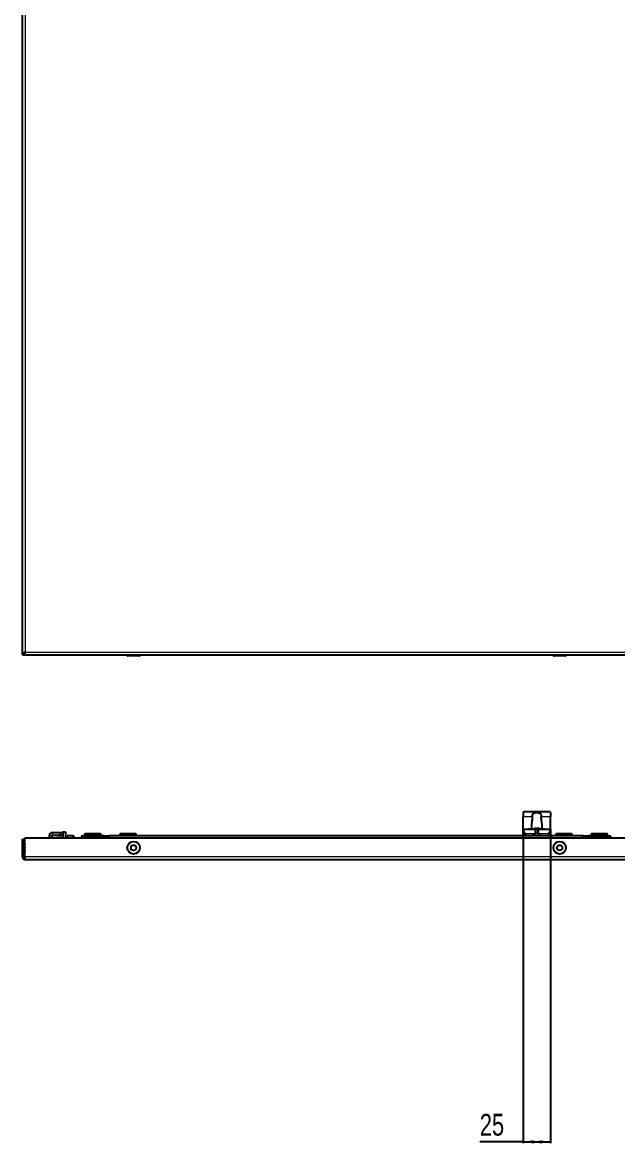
# Model space of a CAD drawing. Header units: millimetres. Extents: x -1412 to 3090, y -1547 to 1219.
# Drawn here: x 1523 to 2069, y -1547 to -518 of the extents above; entities that cross this region are included whole.
import ezdxf

# ---------------------------------------------------------------- set-up
doc = ezdxf.new("R2010")
doc.units = ezdxf.units.MM
doc.layers.add('FORMAT', color=7, linetype='Continuous')
doc.styles.add('SLDTEXTSTYLE0', font='TXT', dxfattribs={"width": 0.75})
doc.dimstyles.new('SLDDIMSTYLE0', dxfattribs={"dimtxt": 20, "dimasz": 10, "dimexe": 0, "dimexo": 0.0625, "dimgap": 5, "dimtad": 2, "dimdec": 1, "dimrnd": 1e-09, "dimzin": 12, "dimdsep": 46, "dimtxsty": 'SLDTEXTSTYLE0', "dimsah": 1, "dimcen": 0.09, "dimadec": 0, "dimazin": 3, "dimtfac": 1, "dimtofl": 0, "dimtmove": 0, "dimatfit": 3, "dimfxl": 0, "dimfrac": 2, "dimtolj": 1, "dimtzin": 12, "dimarcsym": 0})

# ---------------------------------------------------------------- blocks, each defined once
blk = doc.blocks.new('_D_12')
at = {"layer": 'FORMAT'}
for p, q in [((1982.8, -1258.8), (1982.8, -1546.8)), ((2007.8, -1258.8), (2007.8, -1546.8)), ((1982.8, -1545.8), (1943, -1545.8)), ((1982.8, -1545.8), (2007.8, -1545.8))]:
    blk.add_line(p, q, dxfattribs=at)
for points in [[(1982.8, -1545.8), (1992.8, -1547.3), (1992.8, -1544.2)], [(2007.8, -1545.8), (1997.8, -1544.2), (1997.8, -1547.3)]]:
    blk.add_solid(points, dxfattribs=at)
at = {"layer": 'FORMAT', "insert": (1943, -1520), "char_height": 20, "attachment_point": 1, "style": 'SLDTEXTSTYLE0'}
blk.add_mtext('25', dxfattribs=at)

msp = doc.modelspace()

# ---------------------------------------------------------------- linework, layer by layer
at = {"color": 7, "linetype": 'Continuous', "lineweight": 25}
for p, q in [((1523.28, -1098.72), (1523.28, 656.28)), ((1523.28, -1098.72), (1525.28, -1098.72)), ((1525.58, -1098.72), (1525.58, -1097.01)), ((1525.58, -1098.72), (2115.98, -1098.72)), ((1619.53, -1098.72), (1619.53, -1099.47)), ((1628.29, -1099.72), (1619.78, -1099.72)), ((1630.78, -1099.72), (1628.29, -1099.72)), ((1631.03, -1099.47), (1631.03, -1098.72)), ((2010.53, -1098.72), (2010.53, -1099.47)), ((2021.78, -1099.72), (2010.78, -1099.72)), ((2022.03, -1099.47), (2022.03, -1098.72)), ((1982.78, -1243.44), (1982.78, -1247.27)), ((1989.8, -1242.88), (1984.28, -1242.88)), ((1990.69, -1242.83), (1990.16, -1242.83)), ((1999.88, -1242.77), (1990.69, -1242.77)), ((2000.39, -1242.83), (1999.88, -1242.82)), ((2006.28, -1242.88), (2000.76, -1242.88)), ((2007.78, -1243.44), (2007.78, -1247.27)), ((1982.78, -1258.77), (1982.78, -1247.27)), ((1990.43, -1254.56), (1990.43, -1257.15)), ((2000.13, -1257.15), (2000.13, -1254.56)), ((2007.78, -1258.77), (2007.78, -1247.27)), ((1547.83, -1264.72), (1547.83, -1266.77)), ((1550.33, -1264.72), (1550.33, -1266.77)), ((1550.83, -1261.72), (1557.83, -1261.72)), ((1550.83, -1264.22), (1557.83, -1264.22)), ((1557.83, -1261.72), (1557.83, -1264.22)), ((1557.83, -1261.72), (1559.83, -1261.72)), ((1557.83, -1264.22), (1559.83, -1264.22)), ((1560.33, -1261.77), (1559.83, -1261.72)), ((1560.33, -1261.22), (1562.83, -1261.22)), ((1560.33, -1261.72), (1560.33, -1261.22)), ((1560.33, -1261.72), (1560.33, -1266.77)), ((1562.83, -1261.22), (1562.83, -1261.72)), ((1562.83, -1261.72), (1562.83, -1266.77)), ((1569.73, -1264.72), (1564.33, -1264.72)), ((1564.33, -1264.72), (1564.33, -1266.77)), ((1570.33, -1265.32), (1570.33, -1266.77)), ((1577.78, -1266.77), (1577.78, -1265.07)), ((1578.08, -1264.77), (1602.48, -1264.77)), ((1580.78, -1262.77), (1580.28, -1263.27)), ((1580.28, -1263.27), (1580.28, -1264.77)), ((1595.28, -1263.27), (1580.28, -1263.27)), ((1580.78, -1262.77), (1594.78, -1262.77)), ((1582.64, -1264.57), (1582.64, -1264.77)), ((1586.45, -1264.57), (1586.45, -1264.77)), ((1586.45, -1264.57), (1587.24, -1264.57)), ((1587.24, -1264.57), (1587.24, -1264.77)), ((1587.24, -1264.57), (1589.12, -1264.57)), ((1588.58, -1264.57), (1588.58, -1264.55)), ((1589.12, -1264.57), (1589.12, -1264.77)), ((1589.12, -1264.57), (1590.17, -1264.57)), ((1590.17, -1264.57), (1590.17, -1264.77)), ((1590.17, -1264.57), (1591.57, -1264.57)), ((1591.74, -1264.55), (1591.74, -1264.77)), ((1591.83, -1264.57), (1591.83, -1264.77)), ((1591.83, -1264.57), (1593.18, -1264.57)), ((1593.18, -1264.57), (1593.18, -1264.77)), ((1593.18, -1264.57), (1595.17, -1264.57)), ((1595.28, -1263.27), (1594.78, -1262.77)), ((1595.17, -1264.57), (1595.17, -1264.77)), ((1595.17, -1264.57), (1598.13, -1264.57)), ((1595.28, -1264.57), (1595.28, -1263.27)), ((1598.13, -1264.57), (1598.13, -1264.77)), ((2037.78, -1264.77), (1602.78, -1264.77)), ((1602.78, -1264.77), (1602.78, -1265.07)), ((1602.78, -1265.07), (1602.78, -1265.72)), ((1602.78, -1265.72), (1602.78, -1266.77)), ((1613.28, -1262.77), (1612.78, -1263.27)), ((1612.78, -1263.27), (1612.78, -1264.77)), ((1627.78, -1263.27), (1612.78, -1263.27)), ((1613.28, -1262.77), (1627.28, -1262.77)), ((1627.78, -1263.27), (1627.28, -1262.77)), ((1627.78, -1264.77), (1627.78, -1263.27)), ((1982.78, -1259.65), (1982.78, -1258.77)), ((1982.78, -1258.77), (1996.28, -1258.77)), ((1982.78, -1264.77), (1982.78, -1259.65)), ((1987.66, -1258.67), (1987.66, -1258.77)), ((1987.8, -1258.67), (1987.8, -1258.77)), ((1987.92, -1258.67), (1987.92, -1258.77)), ((1988.73, -1258.67), (1987.92, -1258.67)), ((1988.73, -1258.67), (1988.73, -1258.77)), ((1988.88, -1258.67), (1988.88, -1258.77)), ((1989, -1258.67), (1989, -1258.77)), ((1989.33, -1258.67), (1989.33, -1258.77)), ((1989.52, -1258.67), (1989.52, -1258.77)), ((1990.05, -1258.67), (1990.05, -1258.77)), ((1990.53, -1258.67), (1990.53, -1258.77)), ((1990.7, -1258.67), (1990.7, -1258.77)), ((1991.16, -1258.67), (1991.16, -1258.77)), ((1991.3, -1258.67), (1991.3, -1258.77)), ((1991.42, -1258.67), (1991.42, -1258.77)), ((1991.73, -1258.67), (1991.73, -1258.77)), ((1993.01, -1258.67), (1991.89, -1258.67)), ((1993.01, -1258.67), (1993.01, -1258.77)), ((1993.15, -1258.67), (1993.15, -1258.77)), ((1993.34, -1258.67), (1993.34, -1258.77)), ((1993.35, -1258.67), (1993.35, -1258.77)), ((1993.94, -1258.67), (1993.35, -1258.67)), ((1993.77, -1258.26), (1993.77, -1258.22)), ((1993.94, -1258.67), (1993.94, -1258.77)), ((1994.84, -1258.67), (1994.26, -1258.67)), ((1994.28, -1262.77), (1994.28, -1258.77)), ((1994.28, -1258.77), (1996.28, -1258.77)), ((1994.28, -1262.77), (1994.28, -1262.81)), ((1994.33, -1258.18), (1994.33, -1258.15)), ((1994.84, -1258.67), (1994.84, -1258.77)), ((1994.85, -1258.67), (1994.85, -1258.77)), ((1994.85, -1258.67), (1995.03, -1258.67)), ((1995.03, -1258.67), (1995.03, -1258.77)), ((1995.03, -1258.67), (1995.03, -1258.67)), ((1995.05, -1258.67), (1995.05, -1258.77)), ((1995.2, -1258.67), (1995.2, -1258.77)), ((1996, -1258.67), (1995.2, -1258.67)), ((1995.78, -1258.45), (1995.8, -1258.15)), ((1996, -1258.45), (1996.03, -1258.22)), ((1996, -1258.67), (1996, -1258.77)), ((1996.14, -1258.67), (1996.14, -1258.77)), ((1996.26, -1258.67), (1996.26, -1258.77)), ((1996.26, -1258.71), (1996.6, -1258.7)), ((1996.28, -1258.77), (1996.28, -1262.77)), ((1996.28, -1262.81), (1996.28, -1262.77)), ((1996.69, -1258.67), (1996.69, -1258.77)), ((1996.78, -1258.77), (2007.78, -1258.77)), ((1996.81, -1258.67), (1996.81, -1258.77)), ((1997.18, -1258.67), (1997.18, -1258.77)), ((1997.44, -1258.67), (1997.44, -1258.77)), ((1997.56, -1258.67), (1997.56, -1258.77)), ((1997.7, -1258.67), (1997.7, -1258.77)), ((1997.82, -1258.67), (1997.82, -1258.77)), ((1998.25, -1258.67), (1998.25, -1258.77)), ((1998.28, -1258.67), (1998.25, -1258.67)), ((1998.29, -1258.67), (1998.29, -1258.77)), ((1998.32, -1258.67), (1998.32, -1258.77)), ((1998.49, -1258.67), (1998.49, -1258.77)), ((1998.83, -1258.67), (1998.83, -1258.77)), ((1999.32, -1258.67), (1999.32, -1258.77)), ((1999.52, -1258.67), (1999.52, -1258.77)), ((1999.86, -1258.67), (1999.86, -1258.77)), ((2000.02, -1258.67), (2000.02, -1258.77)), ((2001.08, -1258.67), (2000.02, -1258.67)), ((2001.08, -1258.67), (2001.08, -1258.77)), ((2001.39, -1258.67), (2001.39, -1258.77)), ((2001.56, -1258.67), (2001.56, -1258.77)), ((2001.93, -1258.67), (2001.93, -1258.77)), ((2002.69, -1258.67), (2001.93, -1258.67)), ((2002.69, -1258.67), (2002.69, -1258.77)), ((2007.78, -1259.65), (2007.78, -1258.77)), ((2007.78, -1259.65), (2007.78, -1264.77)), ((2013.28, -1262.77), (2012.78, -1263.27)), ((2012.78, -1263.27), (2012.78, -1264.77)), ((2027.78, -1263.27), (2012.78, -1263.27)), ((2013.28, -1262.77), (2027.28, -1262.77)), ((2027.78, -1263.27), (2027.28, -1262.77)), ((2027.78, -1264.77), (2027.78, -1263.27)), ((2037.78, -1264.77), (2037.78, -1265.07)), ((2037.78, -1265.72), (2037.78, -1265.07)), ((2037.78, -1265.72), (2037.78, -1266.77)), ((2038.08, -1264.77), (2062.48, -1264.77)), ((2042.43, -1264.57), (2042.43, -1264.77)), ((2042.43, -1264.57), (2042.78, -1264.57)), ((2042.78, -1264.57), (2042.78, -1264.77)), ((2042.78, -1264.57), (2043.03, -1264.57)), ((2043.03, -1264.57), (2043.03, -1264.77)), ((2043.03, -1264.57), (2043.14, -1264.57)), ((2043.14, -1264.57), (2043.14, -1264.77)), ((2044.17, -1264.57), (2044.17, -1264.77)), ((2044.17, -1264.57), (2044.84, -1264.57)), ((2044.84, -1264.57), (2044.84, -1264.77)), ((2044.84, -1264.57), (2045.18, -1264.57)), ((2045.18, -1264.57), (2045.18, -1264.77)), ((2045.78, -1262.77), (2045.28, -1263.27)), ((2045.28, -1263.27), (2045.28, -1264.57)), ((2060.28, -1263.27), (2045.28, -1263.27)), ((2045.78, -1262.77), (2059.78, -1262.77)), ((2048.49, -1264.77), (2048.49, -1264.55)), ((2048.63, -1264.57), (2049.41, -1264.57)), ((2049.41, -1264.57), (2049.41, -1264.77)), ((2049.41, -1264.57), (2050.2, -1264.57)), ((2050.2, -1264.57), (2050.2, -1264.77)), ((2050.2, -1264.57), (2050.69, -1264.57)), ((2050.69, -1264.57), (2050.69, -1264.77)), ((2050.69, -1264.57), (2052.08, -1264.57)), ((2051.72, -1264.55), (2051.72, -1264.57)), ((2052.08, -1264.57), (2052.08, -1264.77)), ((2052.08, -1264.57), (2053.13, -1264.57)), ((2053.13, -1264.57), (2053.13, -1264.77)), ((2054.17, -1264.57), (2054.17, -1264.77)), ((2054.17, -1264.57), (2056.14, -1264.57)), ((2056.14, -1264.57), (2056.14, -1264.77)), ((2056.14, -1264.57), (2058.13, -1264.57)), ((2058.13, -1264.57), (2058.13, -1264.77)), ((2060.28, -1263.27), (2059.78, -1262.77)), ((2060.28, -1264.77), (2060.28, -1263.27)), ((2062.78, -1265.07), (2062.78, -1266.77)), ((1523.28, -1267.77), (1525.28, -1267.77)), ((1523.28, -1284.17), (1523.28, -1267.77)), ((1525.28, -1284.17), (1525.28, -1267.77)), ((1525.58, -1266.77), (2115.98, -1266.77)), ((1525.58, -1284.17), (1525.58, -1266.77)), ((1554.88, -1266.72), (1554.83, -1266.77)), ((1560.33, -1266.72), (1554.88, -1266.72)), ((1554.88, -1266.72), (1554.88, -1266.77)), ((1564.08, -1266.72), (1562.83, -1266.72)), ((1523.28, -1284.17), (1525.28, -1284.17)), ((2115.68, -1286.77), (1525.88, -1286.77))]:
    msp.add_line(p, q, dxfattribs=at)
at = {"color": 8, "linetype": 'Continuous', "lineweight": 18}
for p, q in [((1525.88, 653.68), (1525.88, -1096.12)), ((1525.88, -1096.12), (2115.68, -1096.12)), ((1619.53, -1099.47), (1628.42, -1099.47)), ((1628.42, -1099.47), (1631.03, -1099.47)), ((2010.53, -1099.47), (2022.03, -1099.47)), ((1991.19, -1247.27), (1982.78, -1247.27)), ((2007.78, -1247.27), (1999.37, -1247.27)), ((1550.33, -1264.72), (1547.83, -1264.72)), ((1550.83, -1264.22), (1550.83, -1261.72)), ((1562.83, -1261.72), (1560.33, -1261.72)), ((1569.73, -1266.77), (1569.73, -1264.72)), ((1578.08, -1265.07), (1577.78, -1265.07)), ((1578.08, -1264.77), (1578.08, -1265.07)), ((1602.48, -1265.07), (1578.08, -1265.07)), ((1578.08, -1265.07), (1578.08, -1266.77)), ((1583.87, -1264.57), (1583.87, -1264.77)), ((1602.48, -1264.77), (1602.48, -1265.07)), ((1602.78, -1265.07), (1602.48, -1265.07)), ((1602.48, -1266.77), (1602.48, -1265.07)), ((1984.28, -1262.77), (1993.78, -1262.77)), ((1984.28, -1262.77), (1984.28, -1264.77)), ((1991.89, -1258.67), (1991.89, -1258.77)), ((1993.42, -1263.29), (1993.55, -1263.77)), ((1993.78, -1262.77), (1993.78, -1258.77)), ((1993.78, -1262.77), (1994.28, -1262.77)), ((1993.78, -1262.81), (1993.78, -1262.77)), ((1993.78, -1262.81), (1994.28, -1262.81)), ((1996.28, -1262.77), (1994.28, -1262.77)), ((1996.28, -1262.77), (1996.78, -1262.77)), ((1996.28, -1262.81), (1996.78, -1262.81)), ((1996.78, -1258.77), (1996.78, -1262.77)), ((1996.78, -1262.77), (1996.78, -1262.81)), ((1996.78, -1262.77), (2006.28, -1262.77)), ((1997, -1263.77), (1997.14, -1263.29)), ((2006.28, -1264.77), (2006.28, -1262.77)), ((2038.08, -1265.07), (2037.78, -1265.07)), ((2038.08, -1265.07), (2038.08, -1264.77)), ((2038.08, -1265.07), (2038.08, -1266.77)), ((2062.48, -1265.07), (2038.08, -1265.07)), ((2046.91, -1264.57), (2046.91, -1264.77)), ((2062.48, -1264.77), (2062.48, -1265.07)), ((2062.48, -1266.77), (2062.48, -1265.07)), ((2062.78, -1265.07), (2062.48, -1265.07)), ((1564.08, -1266.77), (1564.08, -1266.72)), ((2115.98, -1284.17), (1525.58, -1284.17))]:
    msp.add_line(p, q, dxfattribs=at)
at = {"color": 7, "linetype": 'Continuous', "lineweight": 25, "flags": 128}
for points in [[(1525.58, -1272.76), (1525.42, -1273.02), (1525.28, -1273.27)], [(1525.58, -1275.17), (1525.45, -1275.66), (1525.28, -1277.27)], [(1525.28, -1277.27), (1525.45, -1278.89), (1525.58, -1279.37)], [(1525.28, -1281.27), (1525.42, -1281.52), (1525.58, -1281.79)]]:
    msp.add_lwpolyline(points, dxfattribs=at)
at = {"color": 8, "linetype": 'Continuous', "lineweight": 18, "flags": 128}
for points in [[(1525.28, -1273.96), (1525.29, -1273.94), (1525.58, -1273.35)], [(1525.58, -1281.2), (1525.29, -1280.61), (1525.28, -1280.59)]]:
    msp.add_lwpolyline(points, dxfattribs=at)
at = {"color": 7, "linetype": 'Continuous', "lineweight": 25}
for centre, radius in [((1625.28, -1275.77), 5.75), ((1625.28, -1275.77), 2.5), ((2016.28, -1275.77), 5.75), ((2016.28, -1275.77), 2.5)]:
    msp.add_circle(centre, radius, dxfattribs=at)
at = {"color": 8, "linetype": 'Continuous', "lineweight": 18}
for centre in [(1625.28, -1275.77), (2016.28, -1275.77)]:
    msp.add_circle(centre, 5.5, dxfattribs=at)
at = {"color": 7, "linetype": 'Continuous', "lineweight": 25}
for centre, radius, start, end in [((1619.78, -1099.47), 0.25, 180, 270), ((1630.78, -1099.47), 0.25, 270, 0), ((2010.78, -1099.47), 0.25, 180, 270), ((2021.78, -1099.47), 0.25, 270, 0), ((1550.83, -1264.72), 3, 90, 180), ((1550.83, -1264.72), 0.5, 90, 180), ((1559.83, -1264.72), 0.5, 0, 90), ((1569.73, -1265.32), 0.6, 0, 90), ((1578.08, -1265.07), 0.3, 90, 180), ((1602.48, -1265.07), 0.3, 0, 90), ((1995.28, -1269.77), 6.25, 106.01339, 126.8699), ((1995.28, -1266.07), 8, 100.36105, 108.44798), ((1995.27, -1266.03), 7.96, 100.89077, 108.04758), ((1992.97, -1259.07), 0.629, 75.56061, 104.43939), ((1995.35, -1264.49), 6.42, 102.43439, 110.29863), ((1993.28, -1262.81), 1, 286.01339, 0), ((1994.52, -1261.93), 3.79, 92.89181, 101.41741), ((1995.03, -1265.69), 7.54, 92.0538, 98.08286), ((1994.25, -1258.67), 0.529, 72.04531, 81.62058), ((1994.55, -1262.49), 4.35, 79.33098, 87.2142), ((1996.01, -1262.49), 4.35, 92.7858, 100.66902), ((1992.03, -1259.2), 3.47, 12.23422, 16.46564), ((1995.95, -1265.71), 7.26, 85.75775, 94.24225), ((1995.53, -1265.7), 7.56, 85.34019, 87.94363), ((1996.32, -1258.74), 0.598, 99.01037, 119.47613), ((1995.16, -1260.4), 2.34, 55.39631, 68.27823), ((1996.04, -1261.93), 3.79, 78.58259, 87.10819), ((1997.28, -1262.81), 1, 180, 253.98661), ((1995.28, -1266.07), 8, 70.1778, 79.63895), ((1995.28, -1269.77), 6.25, 53.1301, 73.98661), ((2038.08, -1265.07), 0.3, 90, 180), ((2062.48, -1265.07), 0.3, 0, 90), ((1564.08, -1266.47), 0.25, 270, 0)]:
    msp.add_arc(centre, radius, start, end, dxfattribs=at)
at = {"color": 8, "linetype": 'Continuous', "lineweight": 18}
for centre, radius, start, end in [((1995.28, -1269.77), 6.75, 106.01339, 132.20545), ((1993.28, -1262.81), 0.5, 286.01339, 0), ((1997.28, -1262.81), 0.5, 180, 253.98661), ((1995.28, -1269.77), 6.75, 47.79455, 73.98661)]:
    msp.add_arc(centre, radius, start, end, dxfattribs=at)
at = {"color": 7, "linetype": 'Continuous', "lineweight": 25}
for points, knots in [([(1525.88, -1096.12), (1525.59, -1096.3), (1524.96, -1096.7), (1524.1, -1097.33), (1523.42, -1098.01), (1523.33, -1098.48), (1523.28, -1098.72)], [0, 0, 0, 0, 0.2113527, 0.4661677, 0.7210903, 1, 1, 1, 1]), ([(1525.88, -1096.12), (1525.74, -1096.5), (1525.52, -1097.12), (1525.31, -1097.98), (1525.29, -1098.47), (1525.28, -1098.72)], [0, 0, 0, 0, 0.4375, 0.7156903, 1, 1, 1, 1]), ([(1984.28, -1242.88), (1984.11, -1242.88), (1983.78, -1242.89), (1983.33, -1242.95), (1982.99, -1243.07), (1982.81, -1243.24), (1982.79, -1243.38), (1982.78, -1243.44)], [0, 0, 0, 0, 0.2129003, 0.4257071, 0.6406126, 0.8533821, 1, 1, 1, 1]), ([(1989.8, -1242.88), (1989.9, -1242.87), (1990.03, -1242.85), (1990.14, -1242.84), (1990.16, -1242.83)], [0, 0, 0, 0, 0.7894027, 1, 1, 1, 1]), ([(1991.19, -1247.27), (1991.21, -1246.86), (1991.25, -1246.03), (1991.61, -1244.94), (1992.26, -1244.13), (1993.19, -1243.64), (1994.34, -1243.4), (1995.66, -1243.35), (1997.01, -1243.52), (1998.14, -1243.99), (1998.87, -1244.79), (1999.25, -1245.82), (1999.36, -1246.69), (1999.37, -1247.18), (1999.37, -1247.27)], [0, 0, 0, 0, 0.0885051, 0.1771377, 0.2628581, 0.3446937, 0.4304853, 0.5251934, 0.6256454, 0.7239113, 0.8124944, 0.894483, 0.9789968, 1, 1, 1, 1]), ([(2000.39, -1242.83), (2000.41, -1242.84), (2000.52, -1242.85), (2000.65, -1242.87), (2000.76, -1242.88)], [0, 0, 0, 0, 0.1619735, 1, 1, 1, 1]), ([(2007.78, -1243.44), (2007.76, -1243.36), (2007.73, -1243.2), (2007.5, -1243.04), (2007.14, -1242.93), (2006.71, -1242.89), (2006.41, -1242.88), (2006.28, -1242.88)], [0, 0, 0, 0, 0.2056827, 0.4113459, 0.6186494, 0.8323389, 1, 1, 1, 1]), ([(1991.19, -1247.27), (1991.13, -1248.27), (1991.02, -1250.42), (1990.51, -1252.86), (1990.45, -1254.16), (1990.43, -1254.56)], [0, 0, 0, 0, 0.3788234, 0.8122279, 1, 1, 1, 1]), ([(2000.13, -1254.56), (2000.04, -1253.65), (1999.87, -1251.79), (1999.41, -1249.2), (1999.38, -1247.66), (1999.37, -1247.27)], [0, 0, 0, 0, 0.4176682, 0.852903, 1, 1, 1, 1]), ([(1582.64, -1264.57), (1582.82, -1264.57), (1583.16, -1264.57), (1583.65, -1264.57), (1583.87, -1264.57)], [0, 0, 0, 0, 0.5367999, 1, 1, 1, 1]), ([(1583.87, -1264.57), (1584.25, -1264.57), (1584.94, -1264.57), (1585.8, -1264.57), (1586.25, -1264.57), (1586.27, -1264.57)], [0, 0, 0, 0, 0.5224374, 0.9756494, 1, 1, 1, 1]), ([(1982.78, -1259.65), (1982.8, -1259.82), (1982.86, -1260.25), (1983.33, -1261.19), (1983.86, -1262.09), (1984.21, -1262.66), (1984.28, -1262.77), (1984.28, -1262.77)], [0, 0, 0, 0, 0.1941403, 0.4852754, 0.8987792, 0.9967692, 1, 1, 1, 1]), ([(1987.8, -1258.67), (1987.78, -1258.67), (1987.74, -1258.67), (1987.68, -1258.67), (1987.66, -1258.67), (1987.66, -1258.67), (1987.66, -1258.67)], [0, 0, 0, 0, 0.28083562, 0.55925, 0.77918229, 1, 1, 1, 1]), ([(1987.92, -1258.67), (1987.92, -1258.67), (1987.92, -1258.67), (1987.89, -1258.67), (1987.85, -1258.67), (1987.82, -1258.67), (1987.8, -1258.67)], [0, 0, 0, 0, 0.2808879, 0.55948246, 0.77927022, 1, 1, 1, 1]), ([(1988.88, -1258.67), (1988.86, -1258.67), (1988.83, -1258.67), (1988.77, -1258.67), (1988.74, -1258.67), (1988.73, -1258.67)], [0, 0, 0, 0, 0.28063758, 0.56087676, 1, 1, 1, 1]), ([(1989, -1258.67), (1989, -1258.67), (1989, -1258.67), (1988.97, -1258.67), (1988.92, -1258.67), (1988.9, -1258.67), (1988.88, -1258.67)], [0, 0, 0, 0, 0.280941, 0.5591137, 0.7790892, 1, 1, 1, 1]), ([(1989.52, -1258.67), (1989.46, -1258.67), (1989.35, -1258.67), (1989.34, -1258.67), (1989.33, -1258.67)], [0, 0, 0, 0, 0.5593117, 1, 1, 1, 1]), ([(1990.05, -1258.67), (1989.99, -1258.67), (1989.87, -1258.67), (1989.68, -1258.67), (1989.58, -1258.67), (1989.52, -1258.67)], [0, 0, 0, 0, 0.280496, 0.560765, 1, 1, 1, 1]), ([(1990.53, -1258.67), (1990.46, -1258.67), (1990.34, -1258.67), (1990.14, -1258.67), (1990.05, -1258.67)], [0, 0, 0, 0, 0.560137, 1, 1, 1, 1]), ([(1990.43, -1257.15), (1990.47, -1257.42), (1990.56, -1257.96), (1991.34, -1258.42), (1992.34, -1258.62), (1993.11, -1258.66), (1993.39, -1258.67)], [0, 0, 0, 0, 0.28915725, 0.57941109, 0.84753259, 1, 1, 1, 1]), ([(1990.7, -1258.67), (1990.69, -1258.67), (1990.68, -1258.67), (1990.58, -1258.67), (1990.53, -1258.67)], [0, 0, 0, 0, 0.5599138, 1, 1, 1, 1]), ([(1991.3, -1258.67), (1991.28, -1258.67), (1991.24, -1258.67), (1991.18, -1258.67), (1991.16, -1258.67), (1991.16, -1258.67), (1991.16, -1258.67)], [0, 0, 0, 0, 0.2807653, 0.5591779, 0.7791749, 1, 1, 1, 1]), ([(1991.42, -1258.67), (1991.42, -1258.67), (1991.42, -1258.67), (1991.39, -1258.67), (1991.34, -1258.67), (1991.31, -1258.67), (1991.3, -1258.67)], [0, 0, 0, 0, 0.280828, 0.5594169, 0.7793931, 1, 1, 1, 1]), ([(1991.89, -1258.67), (1991.87, -1258.67), (1991.83, -1258.67), (1991.77, -1258.67), (1991.74, -1258.67), (1991.73, -1258.67), (1991.73, -1258.67)], [0, 0, 0, 0, 0.2809514, 0.5599669, 0.7794314, 1, 1, 1, 1]), ([(1993.15, -1258.67), (1993.14, -1258.67), (1993.14, -1258.67), (1993.11, -1258.67), (1993.06, -1258.67), (1993.03, -1258.67), (1993.01, -1258.67)], [0, 0, 0, 0, 0.2807125, 0.5587014, 0.7790455, 1, 1, 1, 1]), ([(1993.35, -1258.67), (1993.35, -1258.67), (1993.34, -1258.67), (1993.34, -1258.67), (1993.34, -1258.67)], [0, 0, 0, 0, 0.56008114, 1, 1, 1, 1]), ([(1993.78, -1258.77), (1993.78, -1258.77), (1993.78, -1258.77), (1993.79, -1258.77), (1993.8, -1258.77), (1993.84, -1258.77), (1993.96, -1258.77), (1994.18, -1258.77), (1994.24, -1258.77), (1994.28, -1258.77)], [0, 0, 0, 0, 0.0016702, 0.0038887, 0.0095313, 0.0343611, 0.1327508, 0.5262135, 1, 1, 1, 1]), ([(1994.12, -1258.67), (1994.1, -1258.67), (1994.05, -1258.67), (1993.98, -1258.67), (1993.96, -1258.67), (1993.94, -1258.67)], [0, 0, 0, 0, 0.2812256, 0.5615217, 1, 1, 1, 1]), ([(1994.85, -1258.67), (1994.85, -1258.67), (1994.85, -1258.67), (1994.84, -1258.67), (1994.84, -1258.67)], [0, 0, 0, 0, 0.5595043, 1, 1, 1, 1]), ([(1995.2, -1258.67), (1995.18, -1258.67), (1995.14, -1258.67), (1995.08, -1258.67), (1995.05, -1258.67), (1995.05, -1258.67), (1995.05, -1258.67)], [0, 0, 0, 0, 0.2808549, 0.5597179, 0.7795181, 1, 1, 1, 1]), ([(1996.14, -1258.67), (1996.12, -1258.67), (1996.08, -1258.67), (1996.02, -1258.67), (1996, -1258.67), (1996, -1258.67), (1996, -1258.67)], [0, 0, 0, 0, 0.28081258, 0.55909877, 0.77917019, 1, 1, 1, 1]), ([(1996.26, -1258.67), (1996.26, -1258.67), (1996.26, -1258.67), (1996.23, -1258.67), (1996.19, -1258.67), (1996.16, -1258.67), (1996.14, -1258.67)], [0, 0, 0, 0, 0.2809124, 0.5594047, 0.7791083, 1, 1, 1, 1]), ([(1996.28, -1258.77), (1996.32, -1258.77), (1996.4, -1258.77), (1996.65, -1258.77), (1996.78, -1258.77), (1996.78, -1258.77)], [0, 0, 0, 0, 0.4754612, 0.9940565, 1, 1, 1, 1]), ([(1996.69, -1258.67), (1996.67, -1258.67), (1996.63, -1258.67), (1996.58, -1258.67), (1996.55, -1258.67), (1996.55, -1258.67), (1996.55, -1258.67)], [0, 0, 0, 0, 0.2808885, 0.5590229, 0.7791551, 1, 1, 1, 1]), ([(1996.81, -1258.67), (1996.81, -1258.67), (1996.81, -1258.67), (1996.78, -1258.67), (1996.74, -1258.67), (1996.71, -1258.67), (1996.69, -1258.67)], [0, 0, 0, 0, 0.2809002, 0.5594983, 0.7791483, 1, 1, 1, 1]), ([(1997.18, -1258.67), (1997.13, -1258.67), (1997.02, -1258.67), (1996.88, -1258.67), (1996.82, -1258.67), (1996.82, -1258.67), (1996.81, -1258.67)], [0, 0, 0, 0, 0.2809352, 0.5594866, 0.7792447, 1, 1, 1, 1]), ([(1997.18, -1258.68), (1997.66, -1258.65), (1998.6, -1258.58), (1999.57, -1258.26), (2000.06, -1257.78), (2000.11, -1257.33), (2000.13, -1257.15)], [0, 0, 0, 0, 0.271204, 0.5403164, 0.8040819, 1, 1, 1, 1]), ([(1997.44, -1258.67), (1997.39, -1258.67), (1997.31, -1258.67), (1997.22, -1258.67), (1997.18, -1258.67)], [0, 0, 0, 0, 0.5594415, 1, 1, 1, 1]), ([(1997.56, -1258.67), (1997.55, -1258.67), (1997.54, -1258.67), (1997.47, -1258.67), (1997.44, -1258.67)], [0, 0, 0, 0, 0.5603128, 1, 1, 1, 1]), ([(1997.7, -1258.67), (1997.68, -1258.67), (1997.64, -1258.67), (1997.58, -1258.67), (1997.56, -1258.67), (1997.56, -1258.67), (1997.56, -1258.67)], [0, 0, 0, 0, 0.2809103, 0.559174, 0.7791663, 1, 1, 1, 1]), ([(1997.82, -1258.67), (1997.82, -1258.67), (1997.82, -1258.67), (1997.79, -1258.67), (1997.75, -1258.67), (1997.72, -1258.67), (1997.7, -1258.67)], [0, 0, 0, 0, 0.2808487, 0.55949, 0.7791576, 1, 1, 1, 1]), ([(1998.32, -1258.67), (1998.31, -1258.67), (1998.29, -1258.67), (1998.29, -1258.67), (1998.29, -1258.67)], [0, 0, 0, 0, 0.560691, 1, 1, 1, 1]), ([(1998.49, -1258.67), (1998.45, -1258.67), (1998.38, -1258.67), (1998.34, -1258.67), (1998.32, -1258.67)], [0, 0, 0, 0, 0.5595417, 1, 1, 1, 1]), ([(1998.83, -1258.67), (1998.77, -1258.67), (1998.64, -1258.67), (1998.53, -1258.67), (1998.49, -1258.67)], [0, 0, 0, 0, 0.5605138, 1, 1, 1, 1]), ([(1999.32, -1258.67), (1999.25, -1258.67), (1999.11, -1258.67), (1998.92, -1258.67), (1998.83, -1258.67)], [0, 0, 0, 0, 0.5592171, 1, 1, 1, 1]), ([(1999.52, -1258.67), (1999.52, -1258.67), (1999.5, -1258.67), (1999.38, -1258.67), (1999.32, -1258.67)], [0, 0, 0, 0, 0.5603404, 1, 1, 1, 1]), ([(2000.02, -1258.67), (2000, -1258.67), (1999.95, -1258.67), (1999.9, -1258.67), (1999.87, -1258.67), (1999.87, -1258.67), (1999.86, -1258.67)], [0, 0, 0, 0, 0.28087192, 0.55970119, 0.77938223, 1, 1, 1, 1]), ([(2001.56, -1258.67), (2001.5, -1258.67), (2001.41, -1258.67), (2001.4, -1258.67), (2001.39, -1258.67)], [0, 0, 0, 0, 0.5589475, 1, 1, 1, 1]), ([(2001.93, -1258.67), (2001.85, -1258.67), (2001.71, -1258.67), (2001.6, -1258.67), (2001.56, -1258.67)], [0, 0, 0, 0, 0.5597473, 1, 1, 1, 1]), ([(2006.28, -1262.77), (2006.28, -1262.77), (2006.35, -1262.66), (2006.7, -1262.09), (2007.23, -1261.19), (2007.7, -1260.25), (2007.76, -1259.82), (2007.78, -1259.65)], [0, 0, 0, 0, 0.0032308, 0.1012208, 0.5147246, 0.8058597, 1, 1, 1, 1]), ([(2043.14, -1264.57), (2043.28, -1264.57), (2043.55, -1264.57), (2043.97, -1264.57), (2044.17, -1264.57)], [0, 0, 0, 0, 0.5476433, 1, 1, 1, 1]), ([(2045.18, -1264.57), (2045.51, -1264.57), (2046.14, -1264.57), (2046.67, -1264.57), (2046.91, -1264.57)], [0, 0, 0, 0, 0.5367999, 1, 1, 1, 1]), ([(2046.91, -1264.57), (2047.23, -1264.57), (2047.84, -1264.57), (2048.41, -1264.57), (2048.44, -1264.57), (2048.45, -1264.57)], [0, 0, 0, 0, 0.4156784, 0.7762775, 1, 1, 1, 1]), ([(2053.3, -1264.57), (2053.34, -1264.57), (2053.63, -1264.57), (2053.92, -1264.57), (2054.17, -1264.57)], [0, 0, 0, 0, 0.13949841, 1, 1, 1, 1])]:
    msp.add_open_spline(points, degree=3, knots=knots, dxfattribs=at)
for points in [[(1525.58, -1098.72), (1525.6, -1098.68), (1525.65, -1098.6), (1525.73, -1098), (1525.8, -1097.14), (1525.85, -1096.46), (1525.88, -1096.12)], [(1523.28, -1284.17), (1523.32, -1284.51), (1523.4, -1285.2), (1524, -1286.06), (1524.86, -1286.66), (1525.54, -1286.74), (1525.88, -1286.77)], [(1525.28, -1284.17), (1525.32, -1284.34), (1525.39, -1284.66), (1525.72, -1284.74), (1525.88, -1284.77)], [(1525.88, -1286.77), (1525.85, -1286.74), (1525.8, -1286.66), (1525.73, -1286.06), (1525.65, -1285.2), (1525.6, -1284.51), (1525.58, -1284.17)]]:
    msp.add_open_spline(points, degree=3, dxfattribs=at)

# ---------------------------------------------------------------- dimensions: what is measured, and where the dimension line sits
at = {"layer": 'FORMAT'}
dim = msp.add_linear_dim(base=(2007.78, -1545.77), p1=(1982.78, -1258.77), p2=(2007.78, -1258.77), dimstyle='SLDDIMSTYLE0', dxfattribs=at)
dim.commit()
dim.dimension.update_dxf_attribs({"geometry": '_D_12', "text_midpoint": (1957.79, -1545.77), "dimtype": 160})

doc.saveas('drawing.dxf')
